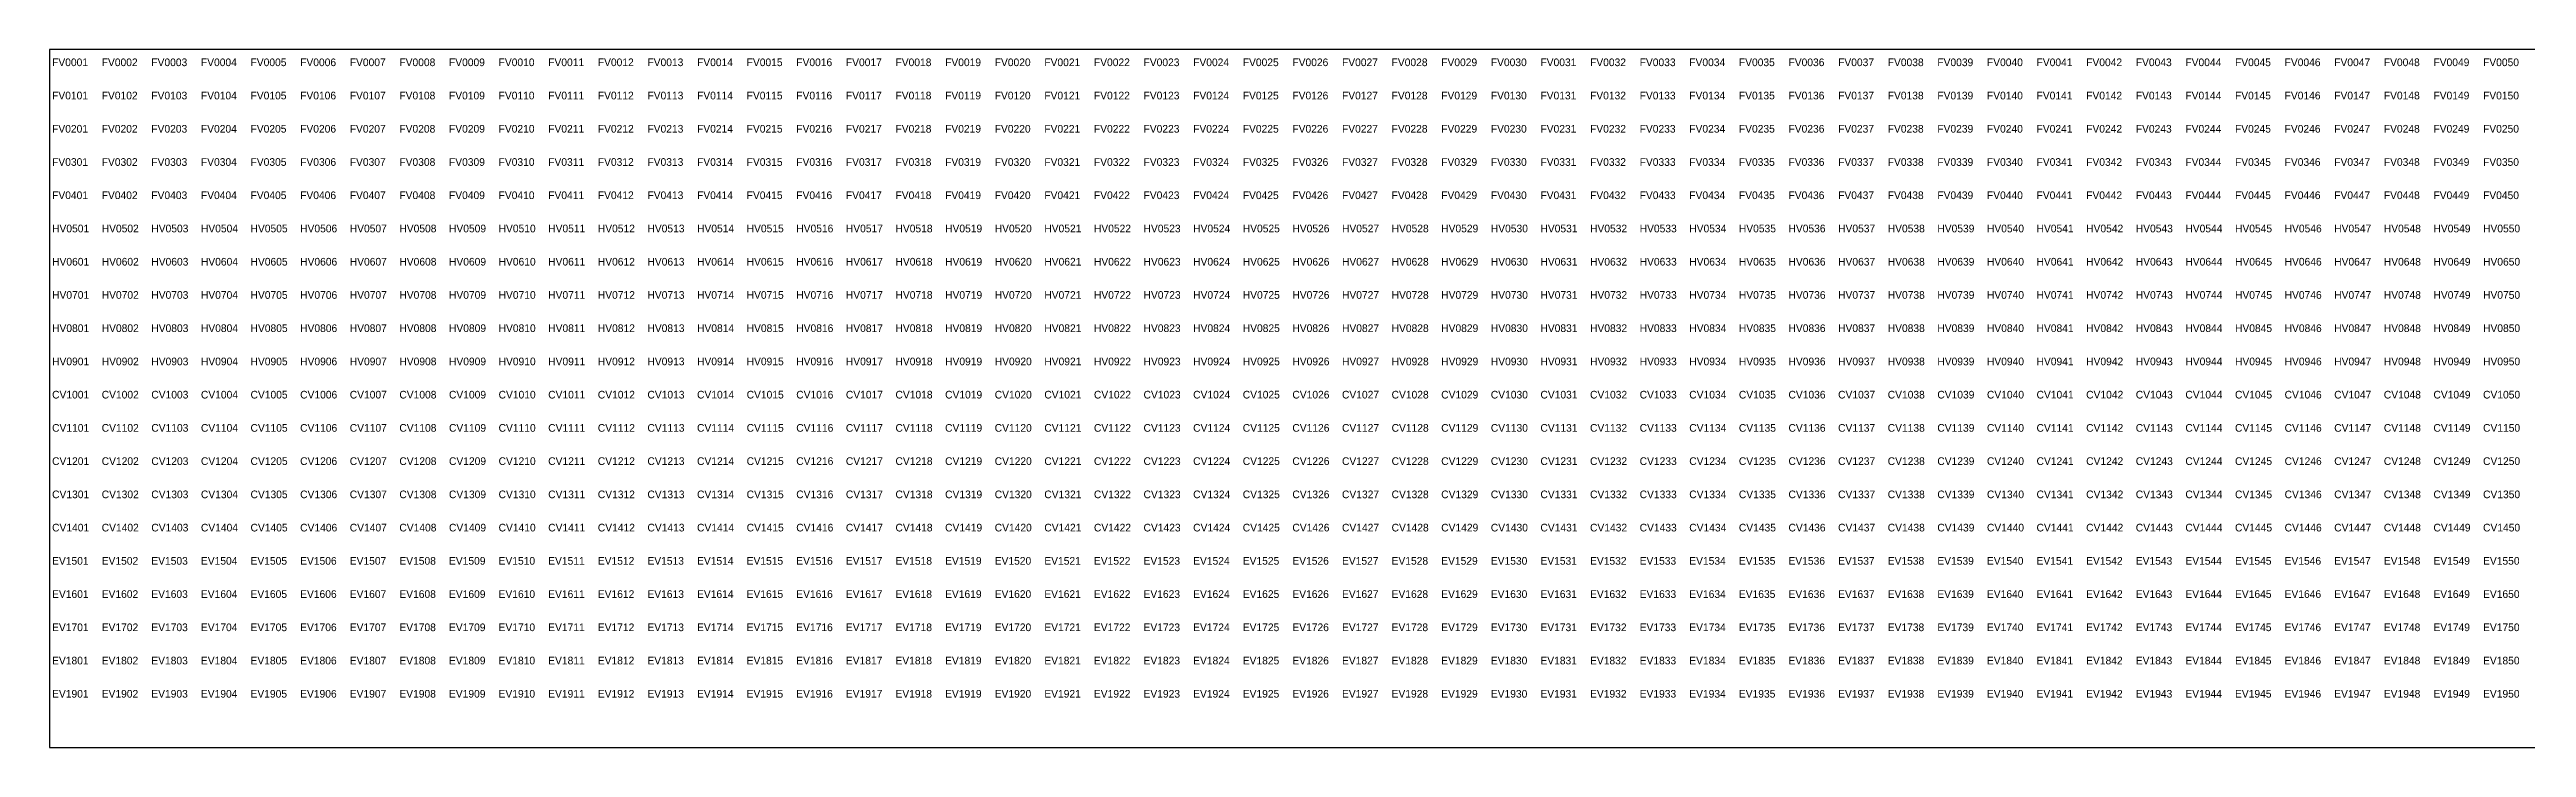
# Model space of a CAD drawing. Header units: metres. Extents: x -22480 to -20540, y 53 to 326.
# Drawn here: x -22480 to -21511, y 53 to 326 of the extents above; entities that cross this region are included whole.
import ezdxf

# ---------------------------------------------------------------- set-up
doc = ezdxf.new("R2010")
doc.units = ezdxf.units.M
doc.layers.add('BORDER', color=1, linetype='Continuous')
doc.layers.add('TEXT-ALL', color=7, linetype='Continuous')

msp = doc.modelspace()

# ---------------------------------------------------------------- linework, layer by layer
at = {"layer": 'BORDER'}
msp.add_lwpolyline([(-22480, 53), (-20540, 53), (-20540, 326), (-22480, 326)], close=True, dxfattribs=at)

# ---------------------------------------------------------------- texts
at = {"layer": 'TEXT-ALL'}
for s, p in [('FV0001', (-22479, 319.5)), ('FV0002', (-22459.6, 319.5)), ('FV0003', (-22440.2, 319.5)), ('FV0004', (-22420.8, 319.5)), ('FV0005', (-22401.4, 319.5)), ('FV0006', (-22382, 319.5)), ('FV0007', (-22362.6, 319.5)), ('FV0008', (-22343.2, 319.5)), ('FV0009', (-22323.8, 319.5)), ('FV0010', (-22304.4, 319.5)), ('FV0011', (-22285, 319.5)), ('FV0012', (-22265.6, 319.5)), ('FV0013', (-22246.2, 319.5)), ('FV0014', (-22226.8, 319.5)), ('FV0015', (-22207.4, 319.5)), ('FV0016', (-22188, 319.5)), ('FV0017', (-22168.6, 319.5)), ('FV0018', (-22149.2, 319.5)), ('FV0019', (-22129.8, 319.5)), ('FV0020', (-22110.4, 319.5)), ('FV0021', (-22091, 319.5)), ('FV0022', (-22071.6, 319.5)), ('FV0023', (-22052.2, 319.5)), ('FV0024', (-22032.8, 319.5)), ('FV0025', (-22013.4, 319.5)), ('FV0026', (-21994, 319.5)), ('FV0027', (-21974.6, 319.5)), ('FV0028', (-21955.2, 319.5)), ('FV0029', (-21935.8, 319.5)), ('FV0030', (-21916.4, 319.5)), ('FV0031', (-21897, 319.5)), ('FV0032', (-21877.6, 319.5)), ('FV0033', (-21858.2, 319.5)), ('FV0034', (-21838.8, 319.5)), ('FV0035', (-21819.4, 319.5)), ('FV0036', (-21800, 319.5)), ('FV0037', (-21780.6, 319.5)), ('FV0038', (-21761.2, 319.5)), ('FV0039', (-21741.8, 319.5)), ('FV0040', (-21722.4, 319.5)), ('FV0041', (-21703, 319.5)), ('FV0042', (-21683.6, 319.5)), ('FV0043', (-21664.2, 319.5)), ('FV0044', (-21644.8, 319.5)), ('FV0045', (-21625.4, 319.5)), ('FV0046', (-21606, 319.5)), ('FV0047', (-21586.6, 319.5)), ('FV0048', (-21567.2, 319.5)), ('FV0049', (-21547.8, 319.5)), ('FV0050', (-21528.4, 319.5)), ('FV0101', (-22479, 306.5)), ('FV0102', (-22459.6, 306.5)), ('FV0103', (-22440.2, 306.5)), ('FV0104', (-22420.8, 306.5)), ('FV0105', (-22401.4, 306.5)), ('FV0106', (-22382, 306.5)), ('FV0107', (-22362.6, 306.5)), ('FV0108', (-22343.2, 306.5)), ('FV0109', (-22323.8, 306.5)), ('FV0110', (-22304.4, 306.5)), ('FV0111', (-22285, 306.5)), ('FV0112', (-22265.6, 306.5)), ('FV0113', (-22246.2, 306.5)), ('FV0114', (-22226.8, 306.5)), ('FV0115', (-22207.4, 306.5)), ('FV0116', (-22188, 306.5)), ('FV0117', (-22168.6, 306.5)), ('FV0118', (-22149.2, 306.5)), ('FV0119', (-22129.8, 306.5)), ('FV0120', (-22110.4, 306.5)), ('FV0121', (-22091, 306.5)), ('FV0122', (-22071.6, 306.5)), ('FV0123', (-22052.2, 306.5)), ('FV0124', (-22032.8, 306.5)), ('FV0125', (-22013.4, 306.5)), ('FV0126', (-21994, 306.5)), ('FV0127', (-21974.6, 306.5)), ('FV0128', (-21955.2, 306.5)), ('FV0129', (-21935.8, 306.5)), ('FV0130', (-21916.4, 306.5)), ('FV0131', (-21897, 306.5)), ('FV0132', (-21877.6, 306.5)), ('FV0133', (-21858.2, 306.5)), ('FV0134', (-21838.8, 306.5)), ('FV0135', (-21819.4, 306.5)), ('FV0136', (-21800, 306.5)), ('FV0137', (-21780.6, 306.5)), ('FV0138', (-21761.2, 306.5)), ('FV0139', (-21741.8, 306.5)), ('FV0140', (-21722.4, 306.5)), ('FV0141', (-21703, 306.5)), ('FV0142', (-21683.6, 306.5)), ('FV0143', (-21664.2, 306.5)), ('FV0144', (-21644.8, 306.5)), ('FV0145', (-21625.4, 306.5)), ('FV0146', (-21606, 306.5)), ('FV0147', (-21586.6, 306.5)), ('FV0148', (-21567.2, 306.5)), ('FV0149', (-21547.8, 306.5)), ('FV0150', (-21528.4, 306.5)), ('FV0201', (-22479, 293.5)), ('FV0202', (-22459.6, 293.5)), ('FV0203', (-22440.2, 293.5)), ('FV0204', (-22420.8, 293.5)), ('FV0205', (-22401.4, 293.5)), ('FV0206', (-22382, 293.5)), ('FV0207', (-22362.6, 293.5)), ('FV0208', (-22343.2, 293.5)), ('FV0209', (-22323.8, 293.5)), ('FV0210', (-22304.4, 293.5)), ('FV0211', (-22285, 293.5)), ('FV0212', (-22265.6, 293.5)), ('FV0213', (-22246.2, 293.5)), ('FV0214', (-22226.8, 293.5)), ('FV0215', (-22207.4, 293.5)), ('FV0216', (-22188, 293.5)), ('FV0217', (-22168.6, 293.5)), ('FV0218', (-22149.2, 293.5)), ('FV0219', (-22129.8, 293.5)), ('FV0220', (-22110.4, 293.5)), ('FV0221', (-22091, 293.5)), ('FV0222', (-22071.6, 293.5)), ('FV0223', (-22052.2, 293.5)), ('FV0224', (-22032.8, 293.5)), ('FV0225', (-22013.4, 293.5)), ('FV0226', (-21994, 293.5)), ('FV0227', (-21974.6, 293.5)), ('FV0228', (-21955.2, 293.5)), ('FV0229', (-21935.8, 293.5)), ('FV0230', (-21916.4, 293.5)), ('FV0231', (-21897, 293.5)), ('FV0232', (-21877.6, 293.5)), ('FV0233', (-21858.2, 293.5)), ('FV0234', (-21838.8, 293.5)), ('FV0235', (-21819.4, 293.5)), ('FV0236', (-21800, 293.5)), ('FV0237', (-21780.6, 293.5)), ('FV0238', (-21761.2, 293.5)), ('FV0239', (-21741.8, 293.5)), ('FV0240', (-21722.4, 293.5)), ('FV0241', (-21703, 293.5)), ('FV0242', (-21683.6, 293.5)), ('FV0243', (-21664.2, 293.5)), ('FV0244', (-21644.8, 293.5)), ('FV0245', (-21625.4, 293.5)), ('FV0246', (-21606, 293.5)), ('FV0247', (-21586.6, 293.5)), ('FV0248', (-21567.2, 293.5)), ('FV0249', (-21547.8, 293.5)), ('FV0250', (-21528.4, 293.5)), ('FV0301', (-22479, 280.5)), ('FV0302', (-22459.6, 280.5)), ('FV0303', (-22440.2, 280.5)), ('FV0304', (-22420.8, 280.5)), ('FV0305', (-22401.4, 280.5)), ('FV0306', (-22382, 280.5)), ('FV0307', (-22362.6, 280.5)), ('FV0308', (-22343.2, 280.5)), ('FV0309', (-22323.8, 280.5)), ('FV0310', (-22304.4, 280.5)), ('FV0311', (-22285, 280.5)), ('FV0312', (-22265.6, 280.5)), ('FV0313', (-22246.2, 280.5)), ('FV0314', (-22226.8, 280.5)), ('FV0315', (-22207.4, 280.5)), ('FV0316', (-22188, 280.5)), ('FV0317', (-22168.6, 280.5)), ('FV0318', (-22149.2, 280.5)), ('FV0319', (-22129.8, 280.5)), ('FV0320', (-22110.4, 280.5)), ('FV0321', (-22091, 280.5)), ('FV0322', (-22071.6, 280.5)), ('FV0323', (-22052.2, 280.5)), ('FV0324', (-22032.8, 280.5)), ('FV0325', (-22013.4, 280.5)), ('FV0326', (-21994, 280.5)), ('FV0327', (-21974.6, 280.5)), ('FV0328', (-21955.2, 280.5)), ('FV0329', (-21935.8, 280.5)), ('FV0330', (-21916.4, 280.5)), ('FV0331', (-21897, 280.5)), ('FV0332', (-21877.6, 280.5)), ('FV0333', (-21858.2, 280.5)), ('FV0334', (-21838.8, 280.5)), ('FV0335', (-21819.4, 280.5)), ('FV0336', (-21800, 280.5)), ('FV0337', (-21780.6, 280.5)), ('FV0338', (-21761.2, 280.5)), ('FV0339', (-21741.8, 280.5)), ('FV0340', (-21722.4, 280.5)), ('FV0341', (-21703, 280.5)), ('FV0342', (-21683.6, 280.5)), ('FV0343', (-21664.2, 280.5)), ('FV0344', (-21644.8, 280.5)), ('FV0345', (-21625.4, 280.5)), ('FV0346', (-21606, 280.5)), ('FV0347', (-21586.6, 280.5)), ('FV0348', (-21567.2, 280.5)), ('FV0349', (-21547.8, 280.5)), ('FV0350', (-21528.4, 280.5)), ('FV0401', (-22479, 267.5)), ('FV0402', (-22459.6, 267.5)), ('FV0403', (-22440.2, 267.5)), ('FV0404', (-22420.8, 267.5)), ('FV0405', (-22401.4, 267.5)), ('FV0406', (-22382, 267.5)), ('FV0407', (-22362.6, 267.5)), ('FV0408', (-22343.2, 267.5)), ('FV0409', (-22323.8, 267.5)), ('FV0410', (-22304.4, 267.5)), ('FV0411', (-22285, 267.5)), ('FV0412', (-22265.6, 267.5)), ('FV0413', (-22246.2, 267.5)), ('FV0414', (-22226.8, 267.5)), ('FV0415', (-22207.4, 267.5)), ('FV0416', (-22188, 267.5)), ('FV0417', (-22168.6, 267.5)), ('FV0418', (-22149.2, 267.5)), ('FV0419', (-22129.8, 267.5)), ('FV0420', (-22110.4, 267.5)), ('FV0421', (-22091, 267.5)), ('FV0422', (-22071.6, 267.5)), ('FV0423', (-22052.2, 267.5)), ('FV0424', (-22032.8, 267.5)), ('FV0425', (-22013.4, 267.5)), ('FV0426', (-21994, 267.5)), ('FV0427', (-21974.6, 267.5)), ('FV0428', (-21955.2, 267.5)), ('FV0429', (-21935.8, 267.5)), ('FV0430', (-21916.4, 267.5)), ('FV0431', (-21897, 267.5)), ('FV0432', (-21877.6, 267.5)), ('FV0433', (-21858.2, 267.5)), ('FV0434', (-21838.8, 267.5)), ('FV0435', (-21819.4, 267.5)), ('FV0436', (-21800, 267.5)), ('FV0437', (-21780.6, 267.5)), ('FV0438', (-21761.2, 267.5)), ('FV0439', (-21741.8, 267.5)), ('FV0440', (-21722.4, 267.5)), ('FV0441', (-21703, 267.5)), ('FV0442', (-21683.6, 267.5)), ('FV0443', (-21664.2, 267.5)), ('FV0444', (-21644.8, 267.5)), ('FV0445', (-21625.4, 267.5)), ('FV0446', (-21606, 267.5)), ('FV0447', (-21586.6, 267.5)), ('FV0448', (-21567.2, 267.5)), ('FV0449', (-21547.8, 267.5)), ('FV0450', (-21528.4, 267.5)), ('HV0501', (-22479, 254.5)), ('HV0502', (-22459.6, 254.5)), ('HV0503', (-22440.2, 254.5)), ('HV0504', (-22420.8, 254.5)), ('HV0505', (-22401.4, 254.5)), ('HV0506', (-22382, 254.5)), ('HV0507', (-22362.6, 254.5)), ('HV0508', (-22343.2, 254.5)), ('HV0509', (-22323.8, 254.5)), ('HV0510', (-22304.4, 254.5)), ('HV0511', (-22285, 254.5)), ('HV0512', (-22265.6, 254.5)), ('HV0513', (-22246.2, 254.5)), ('HV0514', (-22226.8, 254.5)), ('HV0515', (-22207.4, 254.5)), ('HV0516', (-22188, 254.5)), ('HV0517', (-22168.6, 254.5)), ('HV0518', (-22149.2, 254.5)), ('HV0519', (-22129.8, 254.5)), ('HV0520', (-22110.4, 254.5)), ('HV0521', (-22091, 254.5)), ('HV0522', (-22071.6, 254.5)), ('HV0523', (-22052.2, 254.5)), ('HV0524', (-22032.8, 254.5)), ('HV0525', (-22013.4, 254.5)), ('HV0526', (-21994, 254.5)), ('HV0527', (-21974.6, 254.5)), ('HV0528', (-21955.2, 254.5)), ('HV0529', (-21935.8, 254.5)), ('HV0530', (-21916.4, 254.5)), ('HV0531', (-21897, 254.5)), ('HV0532', (-21877.6, 254.5)), ('HV0533', (-21858.2, 254.5)), ('HV0534', (-21838.8, 254.5)), ('HV0535', (-21819.4, 254.5)), ('HV0536', (-21800, 254.5)), ('HV0537', (-21780.6, 254.5)), ('HV0538', (-21761.2, 254.5)), ('HV0539', (-21741.8, 254.5)), ('HV0540', (-21722.4, 254.5)), ('HV0541', (-21703, 254.5)), ('HV0542', (-21683.6, 254.5)), ('HV0543', (-21664.2, 254.5)), ('HV0544', (-21644.8, 254.5)), ('HV0545', (-21625.4, 254.5)), ('HV0546', (-21606, 254.5)), ('HV0547', (-21586.6, 254.5)), ('HV0548', (-21567.2, 254.5)), ('HV0549', (-21547.8, 254.5)), ('HV0550', (-21528.4, 254.5)), ('HV0601', (-22479, 241.5)), ('HV0602', (-22459.6, 241.5)), ('HV0603', (-22440.2, 241.5)), ('HV0604', (-22420.8, 241.5)), ('HV0605', (-22401.4, 241.5)), ('HV0606', (-22382, 241.5)), ('HV0607', (-22362.6, 241.5)), ('HV0608', (-22343.2, 241.5)), ('HV0609', (-22323.8, 241.5)), ('HV0610', (-22304.4, 241.5)), ('HV0611', (-22285, 241.5)), ('HV0612', (-22265.6, 241.5)), ('HV0613', (-22246.2, 241.5)), ('HV0614', (-22226.8, 241.5)), ('HV0615', (-22207.4, 241.5)), ('HV0616', (-22188, 241.5)), ('HV0617', (-22168.6, 241.5)), ('HV0618', (-22149.2, 241.5)), ('HV0619', (-22129.8, 241.5)), ('HV0620', (-22110.4, 241.5)), ('HV0621', (-22091, 241.5)), ('HV0622', (-22071.6, 241.5)), ('HV0623', (-22052.2, 241.5)), ('HV0624', (-22032.8, 241.5)), ('HV0625', (-22013.4, 241.5)), ('HV0626', (-21994, 241.5)), ('HV0627', (-21974.6, 241.5)), ('HV0628', (-21955.2, 241.5)), ('HV0629', (-21935.8, 241.5)), ('HV0630', (-21916.4, 241.5)), ('HV0631', (-21897, 241.5)), ('HV0632', (-21877.6, 241.5)), ('HV0633', (-21858.2, 241.5)), ('HV0634', (-21838.8, 241.5)), ('HV0635', (-21819.4, 241.5)), ('HV0636', (-21800, 241.5)), ('HV0637', (-21780.6, 241.5)), ('HV0638', (-21761.2, 241.5)), ('HV0639', (-21741.8, 241.5)), ('HV0640', (-21722.4, 241.5)), ('HV0641', (-21703, 241.5)), ('HV0642', (-21683.6, 241.5)), ('HV0643', (-21664.2, 241.5)), ('HV0644', (-21644.8, 241.5)), ('HV0645', (-21625.4, 241.5)), ('HV0646', (-21606, 241.5)), ('HV0647', (-21586.6, 241.5)), ('HV0648', (-21567.2, 241.5)), ('HV0649', (-21547.8, 241.5)), ('HV0650', (-21528.4, 241.5)), ('HV0701', (-22479, 228.5)), ('HV0702', (-22459.6, 228.5)), ('HV0703', (-22440.2, 228.5)), ('HV0704', (-22420.8, 228.5)), ('HV0705', (-22401.4, 228.5)), ('HV0706', (-22382, 228.5)), ('HV0707', (-22362.6, 228.5)), ('HV0708', (-22343.2, 228.5)), ('HV0709', (-22323.8, 228.5)), ('HV0710', (-22304.4, 228.5)), ('HV0711', (-22285, 228.5)), ('HV0712', (-22265.6, 228.5)), ('HV0713', (-22246.2, 228.5)), ('HV0714', (-22226.8, 228.5)), ('HV0715', (-22207.4, 228.5)), ('HV0716', (-22188, 228.5)), ('HV0717', (-22168.6, 228.5)), ('HV0718', (-22149.2, 228.5)), ('HV0719', (-22129.8, 228.5)), ('HV0720', (-22110.4, 228.5)), ('HV0721', (-22091, 228.5)), ('HV0722', (-22071.6, 228.5)), ('HV0723', (-22052.2, 228.5)), ('HV0724', (-22032.8, 228.5)), ('HV0725', (-22013.4, 228.5)), ('HV0726', (-21994, 228.5)), ('HV0727', (-21974.6, 228.5)), ('HV0728', (-21955.2, 228.5)), ('HV0729', (-21935.8, 228.5)), ('HV0730', (-21916.4, 228.5)), ('HV0731', (-21897, 228.5)), ('HV0732', (-21877.6, 228.5)), ('HV0733', (-21858.2, 228.5)), ('HV0734', (-21838.8, 228.5)), ('HV0735', (-21819.4, 228.5)), ('HV0736', (-21800, 228.5)), ('HV0737', (-21780.6, 228.5)), ('HV0738', (-21761.2, 228.5)), ('HV0739', (-21741.8, 228.5)), ('HV0740', (-21722.4, 228.5)), ('HV0741', (-21703, 228.5)), ('HV0742', (-21683.6, 228.5)), ('HV0743', (-21664.2, 228.5)), ('HV0744', (-21644.8, 228.5)), ('HV0745', (-21625.4, 228.5)), ('HV0746', (-21606, 228.5)), ('HV0747', (-21586.6, 228.5)), ('HV0748', (-21567.2, 228.5)), ('HV0749', (-21547.8, 228.5)), ('HV0750', (-21528.4, 228.5)), ('HV0801', (-22479, 215.5)), ('HV0802', (-22459.6, 215.5)), ('HV0803', (-22440.2, 215.5)), ('HV0804', (-22420.8, 215.5)), ('HV0805', (-22401.4, 215.5)), ('HV0806', (-22382, 215.5)), ('HV0807', (-22362.6, 215.5)), ('HV0808', (-22343.2, 215.5)), ('HV0809', (-22323.8, 215.5)), ('HV0810', (-22304.4, 215.5)), ('HV0811', (-22285, 215.5)), ('HV0812', (-22265.6, 215.5)), ('HV0813', (-22246.2, 215.5)), ('HV0814', (-22226.8, 215.5)), ('HV0815', (-22207.4, 215.5)), ('HV0816', (-22188, 215.5)), ('HV0817', (-22168.6, 215.5)), ('HV0818', (-22149.2, 215.5)), ('HV0819', (-22129.8, 215.5)), ('HV0820', (-22110.4, 215.5)), ('HV0821', (-22091, 215.5)), ('HV0822', (-22071.6, 215.5)), ('HV0823', (-22052.2, 215.5)), ('HV0824', (-22032.8, 215.5)), ('HV0825', (-22013.4, 215.5)), ('HV0826', (-21994, 215.5)), ('HV0827', (-21974.6, 215.5)), ('HV0828', (-21955.2, 215.5)), ('HV0829', (-21935.8, 215.5)), ('HV0830', (-21916.4, 215.5)), ('HV0831', (-21897, 215.5)), ('HV0832', (-21877.6, 215.5)), ('HV0833', (-21858.2, 215.5)), ('HV0834', (-21838.8, 215.5)), ('HV0835', (-21819.4, 215.5)), ('HV0836', (-21800, 215.5)), ('HV0837', (-21780.6, 215.5)), ('HV0838', (-21761.2, 215.5)), ('HV0839', (-21741.8, 215.5)), ('HV0840', (-21722.4, 215.5)), ('HV0841', (-21703, 215.5)), ('HV0842', (-21683.6, 215.5)), ('HV0843', (-21664.2, 215.5)), ('HV0844', (-21644.8, 215.5)), ('HV0845', (-21625.4, 215.5)), ('HV0846', (-21606, 215.5)), ('HV0847', (-21586.6, 215.5)), ('HV0848', (-21567.2, 215.5)), ('HV0849', (-21547.8, 215.5)), ('HV0850', (-21528.4, 215.5)), ('HV0901', (-22479, 202.5)), ('HV0902', (-22459.6, 202.5)), ('HV0903', (-22440.2, 202.5)), ('HV0904', (-22420.8, 202.5)), ('HV0905', (-22401.4, 202.5)), ('HV0906', (-22382, 202.5)), ('HV0907', (-22362.6, 202.5)), ('HV0908', (-22343.2, 202.5)), ('HV0909', (-22323.8, 202.5)), ('HV0910', (-22304.4, 202.5)), ('HV0911', (-22285, 202.5)), ('HV0912', (-22265.6, 202.5)), ('HV0913', (-22246.2, 202.5)), ('HV0914', (-22226.8, 202.5)), ('HV0915', (-22207.4, 202.5)), ('HV0916', (-22188, 202.5)), ('HV0917', (-22168.6, 202.5)), ('HV0918', (-22149.2, 202.5)), ('HV0919', (-22129.8, 202.5)), ('HV0920', (-22110.4, 202.5)), ('HV0921', (-22091, 202.5)), ('HV0922', (-22071.6, 202.5)), ('HV0923', (-22052.2, 202.5)), ('HV0924', (-22032.8, 202.5)), ('HV0925', (-22013.4, 202.5)), ('HV0926', (-21994, 202.5)), ('HV0927', (-21974.6, 202.5)), ('HV0928', (-21955.2, 202.5)), ('HV0929', (-21935.8, 202.5)), ('HV0930', (-21916.4, 202.5)), ('HV0931', (-21897, 202.5)), ('HV0932', (-21877.6, 202.5)), ('HV0933', (-21858.2, 202.5)), ('HV0934', (-21838.8, 202.5)), ('HV0935', (-21819.4, 202.5)), ('HV0936', (-21800, 202.5)), ('HV0937', (-21780.6, 202.5)), ('HV0938', (-21761.2, 202.5)), ('HV0939', (-21741.8, 202.5)), ('HV0940', (-21722.4, 202.5)), ('HV0941', (-21703, 202.5)), ('HV0942', (-21683.6, 202.5)), ('HV0943', (-21664.2, 202.5)), ('HV0944', (-21644.8, 202.5)), ('HV0945', (-21625.4, 202.5)), ('HV0946', (-21606, 202.5)), ('HV0947', (-21586.6, 202.5)), ('HV0948', (-21567.2, 202.5)), ('HV0949', (-21547.8, 202.5)), ('HV0950', (-21528.4, 202.5)), ('CV1001', (-22479, 189.5)), ('CV1002', (-22459.6, 189.5)), ('CV1003', (-22440.2, 189.5)), ('CV1004', (-22420.8, 189.5)), ('CV1005', (-22401.4, 189.5)), ('CV1006', (-22382, 189.5)), ('CV1007', (-22362.6, 189.5)), ('CV1008', (-22343.2, 189.5)), ('CV1009', (-22323.8, 189.5)), ('CV1010', (-22304.4, 189.5)), ('CV1011', (-22285, 189.5)), ('CV1012', (-22265.6, 189.5)), ('CV1013', (-22246.2, 189.5)), ('CV1014', (-22226.8, 189.5)), ('CV1015', (-22207.4, 189.5)), ('CV1016', (-22188, 189.5)), ('CV1017', (-22168.6, 189.5)), ('CV1018', (-22149.2, 189.5)), ('CV1019', (-22129.8, 189.5)), ('CV1020', (-22110.4, 189.5)), ('CV1021', (-22091, 189.5)), ('CV1022', (-22071.6, 189.5)), ('CV1023', (-22052.2, 189.5)), ('CV1024', (-22032.8, 189.5)), ('CV1025', (-22013.4, 189.5)), ('CV1026', (-21994, 189.5)), ('CV1027', (-21974.6, 189.5)), ('CV1028', (-21955.2, 189.5)), ('CV1029', (-21935.8, 189.5)), ('CV1030', (-21916.4, 189.5)), ('CV1031', (-21897, 189.5)), ('CV1032', (-21877.6, 189.5)), ('CV1033', (-21858.2, 189.5)), ('CV1034', (-21838.8, 189.5)), ('CV1035', (-21819.4, 189.5)), ('CV1036', (-21800, 189.5)), ('CV1037', (-21780.6, 189.5)), ('CV1038', (-21761.2, 189.5)), ('CV1039', (-21741.8, 189.5)), ('CV1040', (-21722.4, 189.5)), ('CV1041', (-21703, 189.5)), ('CV1042', (-21683.6, 189.5)), ('CV1043', (-21664.2, 189.5)), ('CV1044', (-21644.8, 189.5)), ('CV1045', (-21625.4, 189.5)), ('CV1046', (-21606, 189.5)), ('CV1047', (-21586.6, 189.5)), ('CV1048', (-21567.2, 189.5)), ('CV1049', (-21547.8, 189.5)), ('CV1050', (-21528.4, 189.5)), ('CV1101', (-22479, 176.5)), ('CV1102', (-22459.6, 176.5)), ('CV1103', (-22440.2, 176.5)), ('CV1104', (-22420.8, 176.5)), ('CV1105', (-22401.4, 176.5)), ('CV1106', (-22382, 176.5)), ('CV1107', (-22362.6, 176.5)), ('CV1108', (-22343.2, 176.5)), ('CV1109', (-22323.8, 176.5)), ('CV1110', (-22304.4, 176.5)), ('CV1111', (-22285, 176.5)), ('CV1112', (-22265.6, 176.5)), ('CV1113', (-22246.2, 176.5)), ('CV1114', (-22226.8, 176.5)), ('CV1115', (-22207.4, 176.5)), ('CV1116', (-22188, 176.5)), ('CV1117', (-22168.6, 176.5)), ('CV1118', (-22149.2, 176.5)), ('CV1119', (-22129.8, 176.5)), ('CV1120', (-22110.4, 176.5)), ('CV1121', (-22091, 176.5)), ('CV1122', (-22071.6, 176.5)), ('CV1123', (-22052.2, 176.5)), ('CV1124', (-22032.8, 176.5)), ('CV1125', (-22013.4, 176.5)), ('CV1126', (-21994, 176.5)), ('CV1127', (-21974.6, 176.5)), ('CV1128', (-21955.2, 176.5)), ('CV1129', (-21935.8, 176.5)), ('CV1130', (-21916.4, 176.5)), ('CV1131', (-21897, 176.5)), ('CV1132', (-21877.6, 176.5)), ('CV1133', (-21858.2, 176.5)), ('CV1134', (-21838.8, 176.5)), ('CV1135', (-21819.4, 176.5)), ('CV1136', (-21800, 176.5)), ('CV1137', (-21780.6, 176.5)), ('CV1138', (-21761.2, 176.5)), ('CV1139', (-21741.8, 176.5)), ('CV1140', (-21722.4, 176.5)), ('CV1141', (-21703, 176.5)), ('CV1142', (-21683.6, 176.5)), ('CV1143', (-21664.2, 176.5)), ('CV1144', (-21644.8, 176.5)), ('CV1145', (-21625.4, 176.5)), ('CV1146', (-21606, 176.5)), ('CV1147', (-21586.6, 176.5)), ('CV1148', (-21567.2, 176.5)), ('CV1149', (-21547.8, 176.5)), ('CV1150', (-21528.4, 176.5)), ('CV1201', (-22479, 163.5)), ('CV1202', (-22459.6, 163.5)), ('CV1203', (-22440.2, 163.5)), ('CV1204', (-22420.8, 163.5)), ('CV1205', (-22401.4, 163.5)), ('CV1206', (-22382, 163.5)), ('CV1207', (-22362.6, 163.5)), ('CV1208', (-22343.2, 163.5)), ('CV1209', (-22323.8, 163.5)), ('CV1210', (-22304.4, 163.5)), ('CV1211', (-22285, 163.5)), ('CV1212', (-22265.6, 163.5)), ('CV1213', (-22246.2, 163.5)), ('CV1214', (-22226.8, 163.5)), ('CV1215', (-22207.4, 163.5)), ('CV1216', (-22188, 163.5)), ('CV1217', (-22168.6, 163.5)), ('CV1218', (-22149.2, 163.5)), ('CV1219', (-22129.8, 163.5)), ('CV1220', (-22110.4, 163.5)), ('CV1221', (-22091, 163.5)), ('CV1222', (-22071.6, 163.5)), ('CV1223', (-22052.2, 163.5)), ('CV1224', (-22032.8, 163.5)), ('CV1225', (-22013.4, 163.5)), ('CV1226', (-21994, 163.5)), ('CV1227', (-21974.6, 163.5)), ('CV1228', (-21955.2, 163.5)), ('CV1229', (-21935.8, 163.5)), ('CV1230', (-21916.4, 163.5)), ('CV1231', (-21897, 163.5)), ('CV1232', (-21877.6, 163.5)), ('CV1233', (-21858.2, 163.5)), ('CV1234', (-21838.8, 163.5)), ('CV1235', (-21819.4, 163.5)), ('CV1236', (-21800, 163.5)), ('CV1237', (-21780.6, 163.5)), ('CV1238', (-21761.2, 163.5)), ('CV1239', (-21741.8, 163.5)), ('CV1240', (-21722.4, 163.5)), ('CV1241', (-21703, 163.5)), ('CV1242', (-21683.6, 163.5)), ('CV1243', (-21664.2, 163.5)), ('CV1244', (-21644.8, 163.5)), ('CV1245', (-21625.4, 163.5)), ('CV1246', (-21606, 163.5)), ('CV1247', (-21586.6, 163.5)), ('CV1248', (-21567.2, 163.5)), ('CV1249', (-21547.8, 163.5)), ('CV1250', (-21528.4, 163.5)), ('CV1301', (-22479, 150.5)), ('CV1302', (-22459.6, 150.5)), ('CV1303', (-22440.2, 150.5)), ('CV1304', (-22420.8, 150.5)), ('CV1305', (-22401.4, 150.5)), ('CV1306', (-22382, 150.5)), ('CV1307', (-22362.6, 150.5)), ('CV1308', (-22343.2, 150.5)), ('CV1309', (-22323.8, 150.5)), ('CV1310', (-22304.4, 150.5)), ('CV1311', (-22285, 150.5)), ('CV1312', (-22265.6, 150.5)), ('CV1313', (-22246.2, 150.5)), ('CV1314', (-22226.8, 150.5)), ('CV1315', (-22207.4, 150.5)), ('CV1316', (-22188, 150.5)), ('CV1317', (-22168.6, 150.5)), ('CV1318', (-22149.2, 150.5)), ('CV1319', (-22129.8, 150.5)), ('CV1320', (-22110.4, 150.5)), ('CV1321', (-22091, 150.5)), ('CV1322', (-22071.6, 150.5)), ('CV1323', (-22052.2, 150.5)), ('CV1324', (-22032.8, 150.5)), ('CV1325', (-22013.4, 150.5)), ('CV1326', (-21994, 150.5)), ('CV1327', (-21974.6, 150.5)), ('CV1328', (-21955.2, 150.5)), ('CV1329', (-21935.8, 150.5)), ('CV1330', (-21916.4, 150.5)), ('CV1331', (-21897, 150.5)), ('CV1332', (-21877.6, 150.5)), ('CV1333', (-21858.2, 150.5)), ('CV1334', (-21838.8, 150.5)), ('CV1335', (-21819.4, 150.5)), ('CV1336', (-21800, 150.5)), ('CV1337', (-21780.6, 150.5)), ('CV1338', (-21761.2, 150.5)), ('CV1339', (-21741.8, 150.5)), ('CV1340', (-21722.4, 150.5)), ('CV1341', (-21703, 150.5)), ('CV1342', (-21683.6, 150.5)), ('CV1343', (-21664.2, 150.5)), ('CV1344', (-21644.8, 150.5)), ('CV1345', (-21625.4, 150.5)), ('CV1346', (-21606, 150.5)), ('CV1347', (-21586.6, 150.5)), ('CV1348', (-21567.2, 150.5)), ('CV1349', (-21547.8, 150.5)), ('CV1350', (-21528.4, 150.5)), ('CV1401', (-22479, 137.5)), ('CV1402', (-22459.6, 137.5)), ('CV1403', (-22440.2, 137.5)), ('CV1404', (-22420.8, 137.5)), ('CV1405', (-22401.4, 137.5)), ('CV1406', (-22382, 137.5)), ('CV1407', (-22362.6, 137.5)), ('CV1408', (-22343.2, 137.5)), ('CV1409', (-22323.8, 137.5)), ('CV1410', (-22304.4, 137.5)), ('CV1411', (-22285, 137.5)), ('CV1412', (-22265.6, 137.5)), ('CV1413', (-22246.2, 137.5)), ('CV1414', (-22226.8, 137.5)), ('CV1415', (-22207.4, 137.5)), ('CV1416', (-22188, 137.5)), ('CV1417', (-22168.6, 137.5)), ('CV1418', (-22149.2, 137.5)), ('CV1419', (-22129.8, 137.5)), ('CV1420', (-22110.4, 137.5)), ('CV1421', (-22091, 137.5)), ('CV1422', (-22071.6, 137.5)), ('CV1423', (-22052.2, 137.5)), ('CV1424', (-22032.8, 137.5)), ('CV1425', (-22013.4, 137.5)), ('CV1426', (-21994, 137.5)), ('CV1427', (-21974.6, 137.5)), ('CV1428', (-21955.2, 137.5)), ('CV1429', (-21935.8, 137.5)), ('CV1430', (-21916.4, 137.5)), ('CV1431', (-21897, 137.5)), ('CV1432', (-21877.6, 137.5)), ('CV1433', (-21858.2, 137.5)), ('CV1434', (-21838.8, 137.5)), ('CV1435', (-21819.4, 137.5)), ('CV1436', (-21800, 137.5)), ('CV1437', (-21780.6, 137.5)), ('CV1438', (-21761.2, 137.5)), ('CV1439', (-21741.8, 137.5)), ('CV1440', (-21722.4, 137.5)), ('CV1441', (-21703, 137.5)), ('CV1442', (-21683.6, 137.5)), ('CV1443', (-21664.2, 137.5)), ('CV1444', (-21644.8, 137.5)), ('CV1445', (-21625.4, 137.5)), ('CV1446', (-21606, 137.5)), ('CV1447', (-21586.6, 137.5)), ('CV1448', (-21567.2, 137.5)), ('CV1449', (-21547.8, 137.5)), ('CV1450', (-21528.4, 137.5)), ('EV1501', (-22479, 124.5)), ('EV1502', (-22459.6, 124.5)), ('EV1503', (-22440.2, 124.5)), ('EV1504', (-22420.8, 124.5)), ('EV1505', (-22401.4, 124.5)), ('EV1506', (-22382, 124.5)), ('EV1507', (-22362.6, 124.5)), ('EV1508', (-22343.2, 124.5)), ('EV1509', (-22323.8, 124.5)), ('EV1510', (-22304.4, 124.5)), ('EV1511', (-22285, 124.5)), ('EV1512', (-22265.6, 124.5)), ('EV1513', (-22246.2, 124.5)), ('EV1514', (-22226.8, 124.5)), ('EV1515', (-22207.4, 124.5)), ('EV1516', (-22188, 124.5)), ('EV1517', (-22168.6, 124.5)), ('EV1518', (-22149.2, 124.5)), ('EV1519', (-22129.8, 124.5)), ('EV1520', (-22110.4, 124.5)), ('EV1521', (-22091, 124.5)), ('EV1522', (-22071.6, 124.5)), ('EV1523', (-22052.2, 124.5)), ('EV1524', (-22032.8, 124.5)), ('EV1525', (-22013.4, 124.5)), ('EV1526', (-21994, 124.5)), ('EV1527', (-21974.6, 124.5)), ('EV1528', (-21955.2, 124.5)), ('EV1529', (-21935.8, 124.5)), ('EV1530', (-21916.4, 124.5)), ('EV1531', (-21897, 124.5)), ('EV1532', (-21877.6, 124.5)), ('EV1533', (-21858.2, 124.5)), ('EV1534', (-21838.8, 124.5)), ('EV1535', (-21819.4, 124.5)), ('EV1536', (-21800, 124.5)), ('EV1537', (-21780.6, 124.5)), ('EV1538', (-21761.2, 124.5)), ('EV1539', (-21741.8, 124.5)), ('EV1540', (-21722.4, 124.5)), ('EV1541', (-21703, 124.5)), ('EV1542', (-21683.6, 124.5)), ('EV1543', (-21664.2, 124.5)), ('EV1544', (-21644.8, 124.5)), ('EV1545', (-21625.4, 124.5)), ('EV1546', (-21606, 124.5)), ('EV1547', (-21586.6, 124.5)), ('EV1548', (-21567.2, 124.5)), ('EV1549', (-21547.8, 124.5)), ('EV1550', (-21528.4, 124.5)), ('EV1601', (-22479, 111.5)), ('EV1602', (-22459.6, 111.5)), ('EV1603', (-22440.2, 111.5)), ('EV1604', (-22420.8, 111.5)), ('EV1605', (-22401.4, 111.5)), ('EV1606', (-22382, 111.5)), ('EV1607', (-22362.6, 111.5)), ('EV1608', (-22343.2, 111.5)), ('EV1609', (-22323.8, 111.5)), ('EV1610', (-22304.4, 111.5)), ('EV1611', (-22285, 111.5)), ('EV1612', (-22265.6, 111.5)), ('EV1613', (-22246.2, 111.5)), ('EV1614', (-22226.8, 111.5)), ('EV1615', (-22207.4, 111.5)), ('EV1616', (-22188, 111.5)), ('EV1617', (-22168.6, 111.5)), ('EV1618', (-22149.2, 111.5)), ('EV1619', (-22129.8, 111.5)), ('EV1620', (-22110.4, 111.5)), ('EV1621', (-22091, 111.5)), ('EV1622', (-22071.6, 111.5)), ('EV1623', (-22052.2, 111.5)), ('EV1624', (-22032.8, 111.5)), ('EV1625', (-22013.4, 111.5)), ('EV1626', (-21994, 111.5)), ('EV1627', (-21974.6, 111.5)), ('EV1628', (-21955.2, 111.5)), ('EV1629', (-21935.8, 111.5)), ('EV1630', (-21916.4, 111.5)), ('EV1631', (-21897, 111.5)), ('EV1632', (-21877.6, 111.5)), ('EV1633', (-21858.2, 111.5)), ('EV1634', (-21838.8, 111.5)), ('EV1635', (-21819.4, 111.5)), ('EV1636', (-21800, 111.5)), ('EV1637', (-21780.6, 111.5)), ('EV1638', (-21761.2, 111.5)), ('EV1639', (-21741.8, 111.5)), ('EV1640', (-21722.4, 111.5)), ('EV1641', (-21703, 111.5)), ('EV1642', (-21683.6, 111.5)), ('EV1643', (-21664.2, 111.5)), ('EV1644', (-21644.8, 111.5)), ('EV1645', (-21625.4, 111.5)), ('EV1646', (-21606, 111.5)), ('EV1647', (-21586.6, 111.5)), ('EV1648', (-21567.2, 111.5)), ('EV1649', (-21547.8, 111.5)), ('EV1650', (-21528.4, 111.5)), ('EV1701', (-22479, 98.5)), ('EV1702', (-22459.6, 98.5)), ('EV1703', (-22440.2, 98.5)), ('EV1704', (-22420.8, 98.5)), ('EV1705', (-22401.4, 98.5)), ('EV1706', (-22382, 98.5)), ('EV1707', (-22362.6, 98.5)), ('EV1708', (-22343.2, 98.5)), ('EV1709', (-22323.8, 98.5)), ('EV1710', (-22304.4, 98.5)), ('EV1711', (-22285, 98.5)), ('EV1712', (-22265.6, 98.5)), ('EV1713', (-22246.2, 98.5)), ('EV1714', (-22226.8, 98.5)), ('EV1715', (-22207.4, 98.5)), ('EV1716', (-22188, 98.5)), ('EV1717', (-22168.6, 98.5)), ('EV1718', (-22149.2, 98.5)), ('EV1719', (-22129.8, 98.5)), ('EV1720', (-22110.4, 98.5)), ('EV1721', (-22091, 98.5)), ('EV1722', (-22071.6, 98.5)), ('EV1723', (-22052.2, 98.5)), ('EV1724', (-22032.8, 98.5)), ('EV1725', (-22013.4, 98.5)), ('EV1726', (-21994, 98.5)), ('EV1727', (-21974.6, 98.5)), ('EV1728', (-21955.2, 98.5)), ('EV1729', (-21935.8, 98.5)), ('EV1730', (-21916.4, 98.5)), ('EV1731', (-21897, 98.5)), ('EV1732', (-21877.6, 98.5)), ('EV1733', (-21858.2, 98.5)), ('EV1734', (-21838.8, 98.5)), ('EV1735', (-21819.4, 98.5)), ('EV1736', (-21800, 98.5)), ('EV1737', (-21780.6, 98.5)), ('EV1738', (-21761.2, 98.5)), ('EV1739', (-21741.8, 98.5)), ('EV1740', (-21722.4, 98.5)), ('EV1741', (-21703, 98.5)), ('EV1742', (-21683.6, 98.5)), ('EV1743', (-21664.2, 98.5)), ('EV1744', (-21644.8, 98.5)), ('EV1745', (-21625.4, 98.5)), ('EV1746', (-21606, 98.5)), ('EV1747', (-21586.6, 98.5)), ('EV1748', (-21567.2, 98.5)), ('EV1749', (-21547.8, 98.5)), ('EV1750', (-21528.4, 98.5)), ('EV1801', (-22479, 85.5)), ('EV1802', (-22459.6, 85.5)), ('EV1803', (-22440.2, 85.5)), ('EV1804', (-22420.8, 85.5)), ('EV1805', (-22401.4, 85.5)), ('EV1806', (-22382, 85.5)), ('EV1807', (-22362.6, 85.5)), ('EV1808', (-22343.2, 85.5)), ('EV1809', (-22323.8, 85.5)), ('EV1810', (-22304.4, 85.5)), ('EV1811', (-22285, 85.5)), ('EV1812', (-22265.6, 85.5)), ('EV1813', (-22246.2, 85.5)), ('EV1814', (-22226.8, 85.5)), ('EV1815', (-22207.4, 85.5)), ('EV1816', (-22188, 85.5)), ('EV1817', (-22168.6, 85.5)), ('EV1818', (-22149.2, 85.5)), ('EV1819', (-22129.8, 85.5)), ('EV1820', (-22110.4, 85.5)), ('EV1821', (-22091, 85.5)), ('EV1822', (-22071.6, 85.5)), ('EV1823', (-22052.2, 85.5)), ('EV1824', (-22032.8, 85.5)), ('EV1825', (-22013.4, 85.5)), ('EV1826', (-21994, 85.5)), ('EV1827', (-21974.6, 85.5)), ('EV1828', (-21955.2, 85.5)), ('EV1829', (-21935.8, 85.5)), ('EV1830', (-21916.4, 85.5)), ('EV1831', (-21897, 85.5)), ('EV1832', (-21877.6, 85.5)), ('EV1833', (-21858.2, 85.5)), ('EV1834', (-21838.8, 85.5)), ('EV1835', (-21819.4, 85.5)), ('EV1836', (-21800, 85.5)), ('EV1837', (-21780.6, 85.5)), ('EV1838', (-21761.2, 85.5)), ('EV1839', (-21741.8, 85.5)), ('EV1840', (-21722.4, 85.5)), ('EV1841', (-21703, 85.5)), ('EV1842', (-21683.6, 85.5)), ('EV1843', (-21664.2, 85.5)), ('EV1844', (-21644.8, 85.5)), ('EV1845', (-21625.4, 85.5)), ('EV1846', (-21606, 85.5)), ('EV1847', (-21586.6, 85.5)), ('EV1848', (-21567.2, 85.5)), ('EV1849', (-21547.8, 85.5)), ('EV1850', (-21528.4, 85.5)), ('EV1901', (-22479, 72.5)), ('EV1902', (-22459.6, 72.5)), ('EV1903', (-22440.2, 72.5)), ('EV1904', (-22420.8, 72.5)), ('EV1905', (-22401.4, 72.5)), ('EV1906', (-22382, 72.5)), ('EV1907', (-22362.6, 72.5)), ('EV1908', (-22343.2, 72.5)), ('EV1909', (-22323.8, 72.5)), ('EV1910', (-22304.4, 72.5)), ('EV1911', (-22285, 72.5)), ('EV1912', (-22265.6, 72.5)), ('EV1913', (-22246.2, 72.5)), ('EV1914', (-22226.8, 72.5)), ('EV1915', (-22207.4, 72.5)), ('EV1916', (-22188, 72.5)), ('EV1917', (-22168.6, 72.5)), ('EV1918', (-22149.2, 72.5)), ('EV1919', (-22129.8, 72.5)), ('EV1920', (-22110.4, 72.5)), ('EV1921', (-22091, 72.5)), ('EV1922', (-22071.6, 72.5)), ('EV1923', (-22052.2, 72.5)), ('EV1924', (-22032.8, 72.5)), ('EV1925', (-22013.4, 72.5)), ('EV1926', (-21994, 72.5)), ('EV1927', (-21974.6, 72.5)), ('EV1928', (-21955.2, 72.5)), ('EV1929', (-21935.8, 72.5)), ('EV1930', (-21916.4, 72.5)), ('EV1931', (-21897, 72.5)), ('EV1932', (-21877.6, 72.5)), ('EV1933', (-21858.2, 72.5)), ('EV1934', (-21838.8, 72.5)), ('EV1935', (-21819.4, 72.5)), ('EV1936', (-21800, 72.5)), ('EV1937', (-21780.6, 72.5)), ('EV1938', (-21761.2, 72.5)), ('EV1939', (-21741.8, 72.5)), ('EV1940', (-21722.4, 72.5)), ('EV1941', (-21703, 72.5)), ('EV1942', (-21683.6, 72.5)), ('EV1943', (-21664.2, 72.5)), ('EV1944', (-21644.8, 72.5)), ('EV1945', (-21625.4, 72.5)), ('EV1946', (-21606, 72.5)), ('EV1947', (-21586.6, 72.5)), ('EV1948', (-21567.2, 72.5)), ('EV1949', (-21547.8, 72.5)), ('EV1950', (-21528.4, 72.5))]:
    msp.add_text(s, height=3, dxfattribs=at).set_placement(p)

doc.saveas('drawing.dxf')
